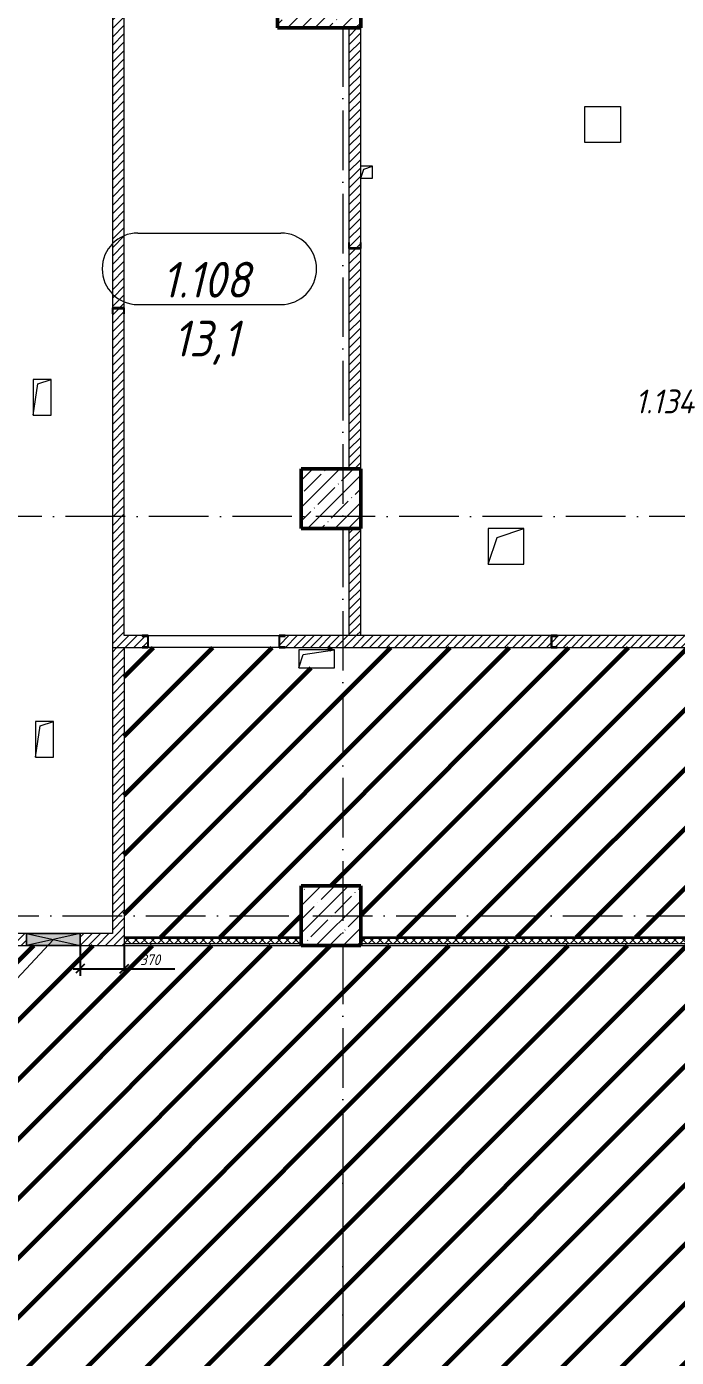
# Model space of a CAD drawing. Header units: millimetres. Extents: x -606178 to 312196, y -19338 to 632709.
# Drawn here: x -339386 to -333931, y 500018 to 511187 of the extents above; entities that cross this region are included whole.
import ezdxf

# ---------------------------------------------------------------- set-up
doc = ezdxf.new("R2010")
doc.units = ezdxf.units.MM
doc.linetypes.add('50_200_ШТРИХ_1Т_ш5_п1_п1_', pattern=[700, 500, -100, 0, -100])
for name, color, linetype, lineweight in [('6.4.3) Окр пт с инж. ПТ2.3', 150, 'Continuous', 60), ('A-____-____-DIMS', 7, 'Continuous', 9), ('A-DETL-GENF-OTLN', 7, 'Continuous', 9), ('A-FLOR-____-OTLN', 7, 'Continuous', 9), ('A-GENM-____-MCUT', 7, 'Continuous', 25), ('A-GENM-____-OTLN', 7, 'Continuous', 9), ('A-GENM-____-OTLN-1', 7, 'Continuous', 25), ('A-GLAZ-____-IDEN', 7, 'Continuous', 9), ('A-GLAZ-____-OTLN', 7, 'Continuous', 9), ('A-WALL-____-MCUT-1', 7, 'Continuous', 9), ('A-WALL-____-PATT-1', 7, 'Continuous', 9), ('A-WALL-FNSH-MCUT-1', 7, 'Continuous', 9), ('I-WALL-____-OTLN', 7, 'Continuous', 9), ('S-COLS-____-MCUT', 7, 'Continuous', 50), ('S-COLS-____-OTLN', 7, 'Continuous', 9), ('S-GRID-____-OTLN-1', 7, '50_200_ШТРИХ_1Т_ш5_п1_п1_', 9)]:
    doc.layers.add(name, color=color, linetype=linetype, lineweight=lineweight)
doc.layers.add('A-AREA-IDEN-1', color=7, linetype='Continuous', lineweight=9, true_color=0x000000)
doc.layers.add('A-WALL-____-PATT-3', color=9, linetype='Continuous', lineweight=9, true_color=0x808080)
doc.styles.add('ISOCPEUR_I', font='isocpeui.ttf', dxfattribs={"width": 0.9, "height": 2.5})
doc.styles.add('ISOCPEUR_I_11', font='isocpeui.ttf', dxfattribs={"width": 0.9, "height": 200})
doc.styles.add('ISOCPEUR_I_7', font='isocpeui.ttf', dxfattribs={"width": 0.9, "height": 90})
doc.dimstyles.new('ISO-1_8_0_9К_СРЕДНИЙ_Кладочные_1', dxfattribs={"dimscale": 304.8, "dimtxt": 89.638306, "dimasz": 0.246063, "dimexe": 0.19685, "dimexo": 0, "dimgap": 0, "dimtad": 1, "dimdec": 3, "dimrnd": 0.001, "dimdsep": 46, "dimtxsty": 'ISOCPEUR_I_7', "dimblk1": 'OBLIQUE', "dimblk2": 'OBLIQUE', "dimsah": 1, "dimcen": 0.09, "dimdle": 0.19685, "dimazin": 0, "dimtfac": 1, "dimtdec": 4, "dimtix": 1, "dimtmove": 0, "dimatfit": 3, "dimfxl": 1, "dimtvp": 1, "dimtolj": 1, "dimtzin": 0, "dimarcsym": 2})
pattern_1 = [(45, (-425830.77, 451794.26), (-35.35534, 35.35534), [])]
pattern_2 = [(45, (-425830.77, 451794.26), (-35.35534, 35.35534), []), (135, (-425830.77, 451794.26), (-35.35534, -35.35534), [])]

# ---------------------------------------------------------------- blocks, each defined once
blk = doc.blocks.new('BSC_Колонна _Прямоугольная - 500х500-V40-АР1_План отверстий 1 этажа в осях 1-64_Ю-ЯЯ')
at = {"layer": 'S-COLS-____-OTLN'}
h = blk.add_hatch(dxfattribs=at)
h.set_pattern_fill('FP_47', color=256, style=0, pattern_type=2)
h.set_pattern_definition([(45, (-89000, -51931.04), (-114.04925, 114.04925), []), (45, (-88885.95, -51931.04), (-114.04925, 114.04925), [201.613, -40.323, 3.353, -36.97])])
h.paths.add_polyline_path([(-250, -250), (250, -250), (250, 250), (-250, 250)], flags=0)
at = {"layer": 'S-COLS-____-MCUT'}
for p, q in [((250, 250), (-250, 250)), ((-250, 250), (-250, -250)), ((250, -250), (250, 250)), ((-250, -250), (250, -250))]:
    blk.add_line(p, q, dxfattribs=at)
blk = doc.blocks.new('BSC_Колонна _Прямоугольная - 500х500-V117-АР1_План отверстий 1 этажа в осях 1-64_Ю-ЯЯ')
at = {"layer": 'S-COLS-____-OTLN'}
h = blk.add_hatch(dxfattribs=at)
h.set_pattern_fill('FP_128', color=256, style=0, pattern_type=2)
h.set_pattern_definition([(315, (-55431.04, 89000), (114.04925, 114.04925), []), (315, (-55431.04, 88885.95), (114.04925, 114.04925), [201.613, -40.323, 3.353, -36.97])])
h.paths.add_polyline_path([(-250, 250), (-250, -250), (250, -250), (250, 250)], flags=0)
at = {"layer": 'S-COLS-____-MCUT'}
for p, q in [((250, 250), (-250, 250)), ((-250, 250), (-250, -250)), ((250, -250), (250, 250)), ((-250, -250), (250, -250))]:
    blk.add_line(p, q, dxfattribs=at)
blk = doc.blocks.new('BSC_Колонна _Прямоугольная - 500х700-V150-АР1_План отверстий 1 этажа в осях 1-64_Ю-ЯЯ')
at = {"layer": 'S-COLS-____-OTLN'}
h = blk.add_hatch(dxfattribs=at)
h.set_pattern_fill('FP_162', color=256, style=0, pattern_type=2)
h.set_pattern_definition([(315, (-59631.04, 88900), (114.04925, 114.04925), []), (315, (-59631.04, 88785.95), (114.04925, 114.04925), [201.613, -40.323, 3.353, -36.97])])
h.paths.add_polyline_path([(-250, 350), (-250, -350), (250, -350), (250, 350)], flags=0)
at = {"layer": 'S-COLS-____-MCUT'}
for p, q in [((250, 350), (-250, 350)), ((-250, 350), (-250, -350)), ((250, -350), (250, 350)), ((-250, -350), (250, -350))]:
    blk.add_line(p, q, dxfattribs=at)
blk = doc.blocks.new('154_Фахверк_СКБ_Швеллер - Тип_100_4010-27789772-АР1_План отверстий 1 этажа в осях 1-64_Ю-ЯЯ')
at = {"layer": 'A-GENM-____-MCUT'}
for p, q in [((175, 50), (125, 50)), ((125, 50), (125, -50)), ((128, 47), (175, 47)), ((128, -47), (128, 47)), ((175, 47), (175, 50)), ((125, -50), (175, -50)), ((175, -47), (128, -47)), ((175, -50), (175, -47))]:
    blk.add_line(p, q, dxfattribs=at)
blk = doc.blocks.new('AR_Отверстие прямоугольное _в плите_ - AR_Отверстие прямоугольное _в плите_-30459689-АР1_План отверстий 1 этажа в осях 1-64_Ю-ЯЯ')
at = {"layer": 'A-GENM-____-OTLN'}
for p, q in [((150, 150), (-150, 150)), ((-150, 150), (-150, -150)), ((-75, 75), (150, 150)), ((150, -150), (150, 150)), ((-150, -150), (-75, 75)), ((-150, -150), (150, -150))]:
    blk.add_line(p, q, dxfattribs=at)
blk = doc.blocks.new('AR_Отверстие прямоугольное _в плите_ - AR_Отверстие прямоугольное _в плите_-30459702-АР1_План отверстий 1 этажа в осях 1-64_Ю-ЯЯ')
at = {"layer": 'A-GENM-____-OTLN'}
for p, q in [((150, 75), (-150, 75)), ((-150, 75), (-150, -75)), ((-150, -75), (-113, 37)), ((-113, 37), (150, 75)), ((150, -75), (150, 75)), ((-150, -75), (150, -75))]:
    blk.add_line(p, q, dxfattribs=at)
blk = doc.blocks.new('AR_Отверстие прямоугольное _в плите_ - AR_Отверстие прямоугольное _в плите_-30459630-АР1_План отверстий 1 этажа в осях 1-64_Ю-ЯЯ')
at = {"layer": 'A-GENM-____-OTLN'}
for p, q in [((75, 150), (-75, 150)), ((-75, 150), (-75, -150)), ((-75, -150), (-37, 113)), ((-37, 113), (75, 150)), ((75, -150), (75, 150)), ((-75, -150), (75, -150))]:
    blk.add_line(p, q, dxfattribs=at)
blk = doc.blocks.new('AR_Отверстие прямоугольное _в плите_ - AR_Отверстие прямоугольное _в плите_-30459871-АР1_План отверстий 1 этажа в осях 1-64_Ю-ЯЯ')
at = {"layer": 'A-GENM-____-OTLN'}
for p, q in [((50, 50), (-50, 50)), ((-50, -50), (-25, 25)), ((-25, 25), (50, 50)), ((50, -50), (50, 50)), ((-50, -50), (50, -50))]:
    blk.add_line(p, q, dxfattribs=at)
blk = doc.blocks.new('AR_Отверстие прямоугольное _в стене__БезПР - AR_Отверстие прямоугольное _в стене__БезПР-36429247-АР1_План отверстий 1 этажа в осях 1-64_Ю-ЯЯ')
at = {"layer": 'A-GLAZ-____-OTLN'}
blk.add_hatch(color=256, dxfattribs=at).paths.add_polyline_path([(225, -50), (225, 50), (-225, 50), (-225, -50)], flags=0)
at = {"layer": 'A-DETL-GENF-OTLN'}
for p, q in [((-225, -50), (-225, 50)), ((-225, 50), (225, 50)), ((225, 50), (-225, -50)), ((-225, 50), (225, -50)), ((225, 50), (-225, 50)), ((-225, 50), (-225, -50)), ((225, 50), (225, -50)), ((225, -50), (225, 50)), ((225, -50), (-225, -50)), ((-225, -50), (225, -50))]:
    blk.add_line(p, q, dxfattribs=at)
at = {"layer": 'A-GLAZ-____-OTLN'}
blk.add_line((225, 50), (-225, 50), dxfattribs=at)
blk = doc.blocks.new('_Oblique')
at = {"color": 0, "linetype": 'ByBlock', "lineweight": -2}
blk.add_line((-0.5, -0.5), (0.5, 0.5), dxfattribs=at)
blk = doc.blocks.new('*D4561')
at = {"layer": 'A-____-____-DIMS', "color": 0, "lineweight": -2, "transparency": 16777216}
for p, q in [((-338936, 503475), (-338936, 503220)), ((-338566, 503475), (-338566, 503220)), ((-338996, 503280), (-338566, 503280)), ((-338566, 503280), (-338142, 503280))]:
    blk.add_line(p, q, dxfattribs=at)
at = {"layer": 'Defpoints', "color": 0, "transparency": 16777216}
for p in [(-338936, 503475), (-338566, 503475), (-338566, 503280)]:
    blk.add_point(p, dxfattribs=at)
at = {"layer": 'A-____-____-DIMS', "color": 0, "lineweight": -2, "transparency": 16777216, "xscale": 75, "yscale": 75, "zscale": 75, "rotation": 180}
blk.add_blockref('_Oblique', (-338936, 503280), dxfattribs=at)
at = {"layer": 'A-____-____-DIMS', "color": 0, "lineweight": -2, "transparency": 16777216, "xscale": 75, "yscale": 75, "zscale": 75}
blk.add_blockref('_Oblique', (-338566, 503280), dxfattribs=at)
at = {"layer": 'A-____-____-DIMS', "color": 0, "transparency": 16777216, "insert": (-338433, 503400), "char_height": 90, "width": 409.58, "attachment_point": 1, "line_spacing_factor": 1.149209, "style": 'ISOCPEUR_I_7'}
blk.add_mtext('\\A1;370', dxfattribs=at)
blk = doc.blocks.new('AAR_СКБ_Марка_помещения_1_5 ммп - Номер _ Площадь-27962135-АИ_План этажа_Стены_1')
at = {"layer": 'A-AREA-IDEN-1'}
for p, q in [((-2.987, 3), (3.013, 3)), ((-2.987, 0), (3.013, 0))]:
    blk.add_line(p, q, dxfattribs=at)
for centre, start, end in [((-2.987, 1.5), 90, 270), ((3.013, 1.5), 270, 90)]:
    blk.add_arc(centre, 1.5, start, end, dxfattribs=at)

msp = doc.modelspace()

# ---------------------------------------------------------------- hatches: boundary and pattern name
at = {"layer": '6.4.3) Окр пт с инж. ПТ2.3'}
h = msp.add_hatch(dxfattribs=at)
h.set_pattern_fill('ANSI31', color=256, scale=111)
h.paths.add_polyline_path([(-332580.7712, 501875.3011), (-332580.7712, 503075.3011), (-332580.7712, 503475.3011), (-336580.7712, 503475.3011), (-337080.7712, 503475.3011), (-338565.7712, 503475.3011), (-338935.7712, 503475.3011), (-339385.7712, 503475.3011), (-339615.7712, 503475.3011), (-339665.7712, 503475.3011), (-340765.7712, 503475.3011), (-340815.7712, 503475.3011), (-341015.7712, 503475.3011), (-341065.7712, 503475.3011), (-342430.7712, 503475.3011), (-342830.7712, 503475.3011), (-342830.7712, 503175.3011), (-344150.7712, 503175.3011), (-344150.7712, 504475.3011), (-343900.7712, 504475.3011), (-343500.7712, 504475.3011), (-343030.7712, 504475.3011), (-343030.7712, 505525.3011), (-343030.7712, 505925.3011), (-343030.7712, 507225.3011), (-344480.7712, 507225.3011), (-344830.7712, 507225.3011), (-344830.7712, 507975.3011), (-344830.7712, 508275.3011), (-344830.7712, 509975.3011), (-344480.7712, 509975.3011), (-343430.7712, 509975.3011), (-343430.7712, 510075.3011), (-343430.7712, 510275.3011), (-343430.7712, 510975.3011), (-343430.7712, 511175.3011), (-343430.7712, 511890.3011), (-344130.7712, 511890.3011), (-344530.7712, 511890.3011), (-345530.7712, 511890.3011), (-345580.7712, 511890.3011), (-346480.7712, 511890.3011), (-346880.7712, 511890.3011), (-347630.7712, 511890.3011), (-347630.7712, 511675.3011), (-347630.7712, 511175.3011), (-348130.7712, 511175.3011), (-348130.7712, 507475.3011), (-347830.7712, 507475.3011), (-347830.7712, 506975.3011), (-348130.7712, 506975.3011), (-348130.7712, 504475.3011), (-347230.7712, 504475.3011), (-347230.7712, 502675.3011), (-348130.7712, 502675.3011), (-348130.7712, 499550.3011), (-347230.7712, 499550.3011), (-347230.7712, 499295.4397), (-338230.7712, 499295.4397), (-338080.7712, 499595.4397), (-337780.7712, 498995.4397), (-337630.7712, 499295.4397), (-328980.7712, 499295.4397), (-328980.7712, 500125.3011), (-332580.7712, 500125.3011)])
h.paths.add_polyline_path([(-343570.7712, 506185.3011), (-343770.7712, 506185.3011), (-343770.7712, 506385.3011), (-343570.7712, 506385.3011)], flags=16)
h.paths.add_polyline_path([(-343530.7712, 510975.3011), (-343730.7712, 510975.3011), (-343730.7712, 511175.3011), (-343530.7712, 511175.3011)], flags=16)
h = msp.add_hatch(dxfattribs=at)
h.set_pattern_fill('ANSI31', color=256, scale=111)
h.paths.add_polyline_path([(-328980.7712, 504675.3011), (-329180.7712, 504675.3011), (-329180.7712, 504775.3011), (-329180.7712, 505974.4678), (-329190.7712, 505975.3011), (-330390.7712, 505975.3011), (-330610.7712, 505975.3011), (-330660.7712, 505975.3011), (-334930.7712, 505975.3011), (-334980.7712, 505975.3011), (-337215.7712, 505975.3011), (-337265.7712, 505975.3011), (-338365.7712, 505975.3011), (-338415.7712, 505975.3011), (-338565.7712, 505975.3011), (-338565.7712, 503545.3011), (-337080.7712, 503545.3011), (-337080.7712, 503975.3011), (-336580.7712, 503975.3011), (-336580.7712, 503545.3011), (-332580.7712, 503545.3011), (-332580.7712, 503975.3011), (-332080.7712, 503975.3011), (-332080.7712, 503475.3011), (-332510.7712, 503475.3011), (-332510.7712, 503075.3011), (-332510.7712, 501875.3011), (-332510.7712, 500195.3011), (-328980.7712, 500195.3011), (-328980.7712, 501775.3011)])
h.paths.add_polyline_path([(-336800.7712, 505805.3011), (-337100.7712, 505805.3011), (-337100.7712, 505955.3011), (-336800.7712, 505955.3011)], flags=16)
at = {"layer": 'A-WALL-____-PATT-1'}
h = msp.add_hatch(dxfattribs=at)
h.set_pattern_fill('FP_5', color=256, style=0, pattern_type=2)
h.set_pattern_definition(pattern_1)
h.paths.add_polyline_path([(-338568.7712, 506075.3011), (-338565.7712, 506075.3011), (-338565.7712, 508775.3011), (-338568.7712, 508775.3011), (-338568.7712, 508822.3011), (-338662.7712, 508822.3011), (-338662.7712, 508775.3011), (-338665.7712, 508775.3011), (-338665.7712, 506075.3011), (-338662.7712, 506075.3011)], flags=0)
h.paths.add_polyline_path([(-338665.7712, 508825.3011), (-338565.7712, 508825.3011), (-338565.7712, 511525.3011), (-338568.7712, 511525.3011), (-338568.7712, 511572.3011), (-338662.7712, 511572.3011), (-338662.7712, 511525.3011), (-338665.7712, 511525.3011), (-338665.7712, 509018.1171)], flags=0)
h.paths.add_polyline_path([(-338662.7712, 512678.3011), (-338568.7712, 512678.3011), (-338568.7712, 512725.3011), (-338565.7712, 512725.3011), (-338565.7712, 513575.3011), (-338665.7712, 513575.3011), (-338665.7712, 512725.3011), (-338662.7712, 512725.3011)], flags=0)
h = msp.add_hatch(dxfattribs=at)
h.set_pattern_fill('FP_5', color=256, style=0, pattern_type=2)
h.set_pattern_definition(pattern_1)
h.paths.add_polyline_path([(-336680.7712, 507475.3011), (-336580.7712, 507475.3011), (-336580.7712, 509325.3011), (-336680.7712, 509325.3011), (-336680.7712, 509018.1171)], flags=0)
h.paths.add_polyline_path([(-336583.7712, 509328.3011), (-336583.7712, 509375.3011), (-336580.7712, 509375.3011), (-336580.7712, 511175.3011), (-336680.7712, 511175.3011), (-336680.7712, 509375.3011), (-336677.7712, 509375.3011), (-336677.7712, 509328.3011)], flags=0)
h = msp.add_hatch(dxfattribs=at)
h.set_pattern_fill('FP_5', color=256, style=0, pattern_type=2)
h.set_pattern_definition(pattern_1)
h.paths.add_polyline_path([(-336580.7712, 506075.3011), (-336580.7712, 506975.3011), (-336680.7712, 506975.3011), (-336680.7712, 506075.3011)], flags=0)
h = msp.add_hatch(dxfattribs=at)
h.set_pattern_fill('FP_5', color=256, style=0, pattern_type=2)
h.set_pattern_definition(pattern_1)
h.paths.add_polyline_path([(-328480.7712, 505975.3011), (-328480.7712, 506075.3011), (-328980.7712, 506075.3011), (-328980.7712, 505975.3011)], flags=0)
h.paths.add_polyline_path([(-329180.7712, 505975.3011), (-329180.7712, 506075.3011), (-329190.7712, 506075.3011), (-329190.7712, 505975.3011)], flags=0)
h.paths.add_polyline_path([(-332168.6445, 505975.3011), (-330660.7712, 505975.3011), (-330660.7712, 505978.3011), (-330613.7712, 505978.3011), (-330613.7712, 506072.3011), (-330660.7712, 506072.3011), (-330660.7712, 506075.3011), (-334930.7712, 506075.3011), (-334930.7712, 506072.3011), (-334977.7712, 506072.3011), (-334977.7712, 505978.3011), (-334930.7712, 505978.3011), (-334930.7712, 505975.3011), (-333936.1452, 505975.3011)], flags=0)
h.paths.add_polyline_path([(-334980.7712, 505975.3011), (-334980.7712, 506075.3011), (-337215.7712, 506075.3011), (-337215.7712, 506072.3011), (-337262.7712, 506072.3011), (-337262.7712, 505978.3011), (-337215.7712, 505978.3011), (-337215.7712, 505975.3011)], flags=0)
h.paths.add_polyline_path([(-338665.7712, 505975.3011), (-338415.7712, 505975.3011), (-338415.7712, 505978.3011), (-338368.7712, 505978.3011), (-338368.7712, 506072.3011), (-338415.7712, 506072.3011), (-338415.7712, 506075.3011), (-338665.7712, 506075.3011)], flags=0)
h = msp.add_hatch(dxfattribs=at)
h.set_pattern_fill('FP_5', color=256, style=0, pattern_type=2)
h.set_pattern_definition(pattern_1)
h.paths.add_polyline_path([(-338565.7712, 503575.3011), (-338565.7712, 505975.3011), (-338665.7712, 505975.3011), (-338665.7712, 503575.3011)], flags=0)
h = msp.add_hatch(dxfattribs=at)
h.set_pattern_fill('FP_5', color=256, style=0, pattern_type=2)
h.set_pattern_definition(pattern_1)
h.paths.add_polyline_path([(-338565.7712, 503475.3011), (-338565.7712, 503575.3011), (-338935.7712, 503575.3011), (-338935.7712, 503475.3011)], flags=0)
h.paths.add_polyline_path([(-339385.7712, 503475.3011), (-339385.7712, 503575.3011), (-339615.7712, 503575.3011), (-339615.7712, 503572.3011), (-339662.7712, 503572.3011), (-339662.7712, 503478.3011), (-339615.7712, 503478.3011), (-339615.7712, 503475.3011)], flags=0)
h.paths.add_polyline_path([(-340815.7712, 503475.3011), (-340815.7212, 503478.3011), (-340768.7712, 503478.3011), (-340768.7712, 503572.3011), (-340815.7712, 503572.3011), (-340815.7712, 503575.3011), (-341015.7712, 503575.3011), (-341015.7712, 503572.3011), (-341062.7712, 503572.3011), (-341062.7712, 503478.3011), (-341015.7712, 503478.3011), (-341015.7712, 503475.3011), (-341006.1479, 503475.3011)], flags=0)
h.paths.add_polyline_path([(-342430.7712, 503475.3011), (-341065.7712, 503475.3011), (-341065.7712, 503575.3011), (-342430.7712, 503575.3011), (-342430.7712, 503478.3011)], flags=0)
at = {"layer": 'A-WALL-____-PATT-3'}
h = msp.add_hatch(dxfattribs=at)
h.set_pattern_fill('FP_7', color=256, style=0, pattern_type=2)
h.set_pattern_definition(pattern_2)
h.paths.add_polyline_path([(-337080.7712, 503487.8011), (-337080.7712, 503532.8011), (-338565.7712, 503532.8011), (-338565.7712, 503487.8011)], flags=0)
h = msp.add_hatch(dxfattribs=at)
h.set_pattern_fill('FP_7', color=256, style=0, pattern_type=2)
h.set_pattern_definition(pattern_2)
h.paths.add_polyline_path([(-332580.7712, 503487.8011), (-332580.7712, 503532.8011), (-336580.7712, 503532.8011), (-336580.7712, 503487.8011), (-333936.1452, 503487.8011)], flags=0)

# ---------------------------------------------------------------- linework, layer by layer
at = {"layer": 'A-FLOR-____-OTLN'}
for p, q in [((-334700.3144, 510515.3011), (-334400.3144, 510515.3011)), ((-334700.3144, 510215.3011), (-334700.3144, 510515.3011)), ((-334400.3144, 510515.3011), (-334400.3144, 510215.3011)), ((-334400.3144, 510215.3011), (-334700.3144, 510215.3011))]:
    msp.add_line(p, q, dxfattribs=at)
at = {"layer": 'A-GLAZ-____-IDEN'}
msp.add_line((-339160.7712, 503525.3011), (-339543.6895, 503115.3331), dxfattribs=at)
at = {"layer": 'A-WALL-____-MCUT-1'}
for p, q in [((-337080.7712, 503532.8011), (-338565.7712, 503532.8011)), ((-332580.7712, 503532.8011), (-336580.7712, 503532.8011)), ((-337080.7712, 503487.8011), (-338565.7712, 503487.8011)), ((-332580.7712, 503487.8011), (-336580.7712, 503487.8011))]:
    msp.add_line(p, q, dxfattribs=at)
at = {"layer": 'A-WALL-FNSH-MCUT-1'}
for p, q in [((-338665.7712, 511525.3011), (-338665.7712, 508825.3011)), ((-338565.7712, 508825.3011), (-338565.7712, 511525.3011)), ((-336680.7712, 511175.3011), (-336680.7712, 509375.3011)), ((-336580.7712, 509375.3011), (-336580.7712, 511175.3011)), ((-336680.7712, 509325.3011), (-336680.7712, 507475.3011)), ((-336580.7712, 507475.3011), (-336580.7712, 509325.3011)), ((-338665.7712, 508775.3011), (-338665.7712, 503575.3011)), ((-338565.7712, 506075.3011), (-338565.7712, 508775.3011)), ((-336680.7712, 506975.3011), (-336680.7712, 506075.3011)), ((-336580.7712, 506075.3011), (-336580.7712, 506975.3011)), ((-338415.7712, 506075.3011), (-338565.7712, 506075.3011)), ((-334980.7712, 506075.3011), (-337215.7712, 506075.3011)), ((-330660.7712, 506075.3011), (-334930.7712, 506075.3011)), ((-338665.7712, 505975.3011), (-338415.7712, 505975.3011)), ((-338565.7712, 505975.3011), (-338565.7712, 503475.3011)), ((-337215.7712, 505975.3011), (-334980.7712, 505975.3011)), ((-334930.7712, 505975.3011), (-330660.7712, 505975.3011)), ((-339385.7712, 503575.3011), (-339615.7712, 503575.3011)), ((-338665.7712, 503575.3011), (-338935.7712, 503575.3011)), ((-337080.7712, 503545.3011), (-338565.7712, 503545.3011)), ((-332580.7712, 503545.3011), (-336580.7712, 503545.3011)), ((-339615.7712, 503475.3011), (-339385.7712, 503475.3011)), ((-338935.7712, 503475.3011), (-338565.7712, 503475.3011)), ((-338565.7712, 503475.3011), (-337080.7712, 503475.3011)), ((-336580.7712, 503475.3011), (-332580.7712, 503475.3011))]:
    msp.add_line(p, q, dxfattribs=at)
at = {"layer": 'I-WALL-____-OTLN'}
for p, q in [((-338365.7712, 506075.3011), (-337265.7712, 506075.3011)), ((-337265.7712, 505975.3011), (-338365.7712, 505975.3011))]:
    msp.add_line(p, q, dxfattribs=at)
at = {"layer": 'S-GRID-____-OTLN-1'}
for p, q in [((-336730.7712, 542687.1106), (-336730.7712, 491375.8881)), ((-321756.3646, 507075.3011), (-430499.5414, 507075.3011)), ((-356586.1335, 503725.3011), (-321756.3646, 503725.3011)), ((-336730.7712, 501675.2188), (-336730.7712, 447311.6528))]:
    msp.add_line(p, q, dxfattribs=at)

# ---------------------------------------------------------------- block references
at = {"layer": 'A-AREA-IDEN-1', "xscale": 199.9999999999999, "yscale": 199.9999999999999, "zscale": 199.9999999999999}
msp.add_blockref('AAR_СКБ_Марка_помещения_1_5 ммп - Номер _ Площадь-27962135-АИ_План этажа_Стены_1', (-337853.8922, 508854.3438), dxfattribs=at)
at = {"layer": 'A-GENM-____-OTLN'}
for name, p in [('AR_Отверстие прямоугольное _в плите_ - AR_Отверстие прямоугольное _в плите_-30459871-АР1_План отверстий 1 этажа в осях 1-64_Ю-ЯЯ', (-336530.7712, 509965.3011)), ('AR_Отверстие прямоугольное _в плите_ - AR_Отверстие прямоугольное _в плите_-30459630-АР1_План отверстий 1 этажа в осях 1-64_Ю-ЯЯ', (-339255.7712, 508075.3011)), ('AR_Отверстие прямоугольное _в плите_ - AR_Отверстие прямоугольное _в плите_-30459689-АР1_План отверстий 1 этажа в осях 1-64_Ю-ЯЯ', (-335360.7712, 506825.3011)), ('AR_Отверстие прямоугольное _в плите_ - AR_Отверстие прямоугольное _в плите_-30459702-АР1_План отверстий 1 этажа в осях 1-64_Ю-ЯЯ', (-336950.7712, 505880.3011)), ('AR_Отверстие прямоугольное _в плите_ - AR_Отверстие прямоугольное _в плите_-30459630-АР1_План отверстий 1 этажа в осях 1-64_Ю-ЯЯ', (-339235.7712, 505205.3011))]:
    msp.add_blockref(name, p, dxfattribs=at)
at = {"layer": 'A-GENM-____-OTLN-1'}
for p, rotation in [((-336630.7712, 509200.3011), 89.99999999999993), ((-338615.7712, 508950.3011), 269.9999999999999), ((-338240.7712, 506025.3011), 180)]:
    msp.add_blockref('154_Фахверк_СКБ_Швеллер - Тип_100_4010-27789772-АР1_План отверстий 1 этажа в осях 1-64_Ю-ЯЯ', p, dxfattribs=dict(at, rotation=rotation))
for p in [(-337390.7712, 506025.3011), (-335105.7712, 506025.3011)]:
    msp.add_blockref('154_Фахверк_СКБ_Швеллер - Тип_100_4010-27789772-АР1_План отверстий 1 этажа в осях 1-64_Ю-ЯЯ', p, dxfattribs=at)
at = {"layer": 'A-GLAZ-____-OTLN'}
msp.add_blockref('AR_Отверстие прямоугольное _в стене__БезПР - AR_Отверстие прямоугольное _в стене__БезПР-36429247-АР1_План отверстий 1 этажа в осях 1-64_Ю-ЯЯ', (-339160.7712, 503525.3011), dxfattribs=at)
at = {"layer": 'S-COLS-____-OTLN', "rotation": 89.9999999999999}
for name, p in [('BSC_Колонна _Прямоугольная - 500х700-V150-АР1_План отверстий 1 этажа в осях 1-64_Ю-ЯЯ', (-336930.7712, 511425.3011)), ('BSC_Колонна _Прямоугольная - 500х500-V117-АР1_План отверстий 1 этажа в осях 1-64_Ю-ЯЯ', (-336830.7712, 507225.3011))]:
    msp.add_blockref(name, p, dxfattribs=at)
at = {"layer": 'S-COLS-____-OTLN'}
msp.add_blockref('BSC_Колонна _Прямоугольная - 500х500-V40-АР1_План отверстий 1 этажа в осях 1-64_Ю-ЯЯ', (-336830.7712, 503725.3011), dxfattribs=at)

# ---------------------------------------------------------------- texts
at = {"layer": 'A-AREA-IDEN-1', "char_height": 300, "attachment_point": 8, "line_spacing_factor": 1.139951, "style": 'ISOCPEUR_I'}
for s, insert, width in [('\\pxqc,t8.46667,16.93333,25.4,33.86667,42.33333,50.8,59.26667,67.73333,76.2,84.66667,93.13333,101.6,110.06667,118.53333,127,135.46667,143.93333,152.4,160.86667,169.33333,177.8,186.26667,194.73333,203.2,211.66667,220.13333,228.6,237.06667,245.53333,254,262.46667,270.93333;{1.108}', (-337879.3213, 508912.6737), 846), ('\\pxqc,t8.46667,16.93333,25.4,33.86667,42.33333,50.8,59.26667,67.73333,76.2,84.66667,93.13333,101.6,110.06667,118.53333,127,135.46667,143.93333,152.4,160.86667,169.33333,177.8,186.26667,194.73333,203.2,211.66667,220.13333,228.6,237.06667,245.53333,254,262.46667,270.93333;{13,1}', (-337878.3213, 508348.7257), 648)]:
    msp.add_mtext(s, dxfattribs=dict(at, insert=insert, width=width))
at = {"layer": 'A-GLAZ-____-IDEN', "insert": (-334276.7498, 508140.8513), "char_height": 200, "width": 649.366875, "attachment_point": 1, "style": 'ISOCPEUR_I_11'}
msp.add_mtext('1.134', dxfattribs=at)

# ---------------------------------------------------------------- dimensions: what is measured, and where the dimension line sits
at = {"layer": 'A-____-____-DIMS'}
dim = msp.add_linear_dim(base=(-338565.7712, 503279.6109), p1=(-338935.7712, 503475.3011), p2=(-338565.7712, 503475.3011), dimstyle='ISO-1_8_0_9К_СРЕДНИЙ_Кладочные_1', override={"dimpost": '<>', "dimfxl": 370}, dxfattribs=at)
dim.commit()
dim.dimension.update_dxf_attribs({"geometry": '*D4561', "text_midpoint": (-338227.7638, 503279.6109), "dimtype": 160})

doc.saveas('drawing.dxf')
